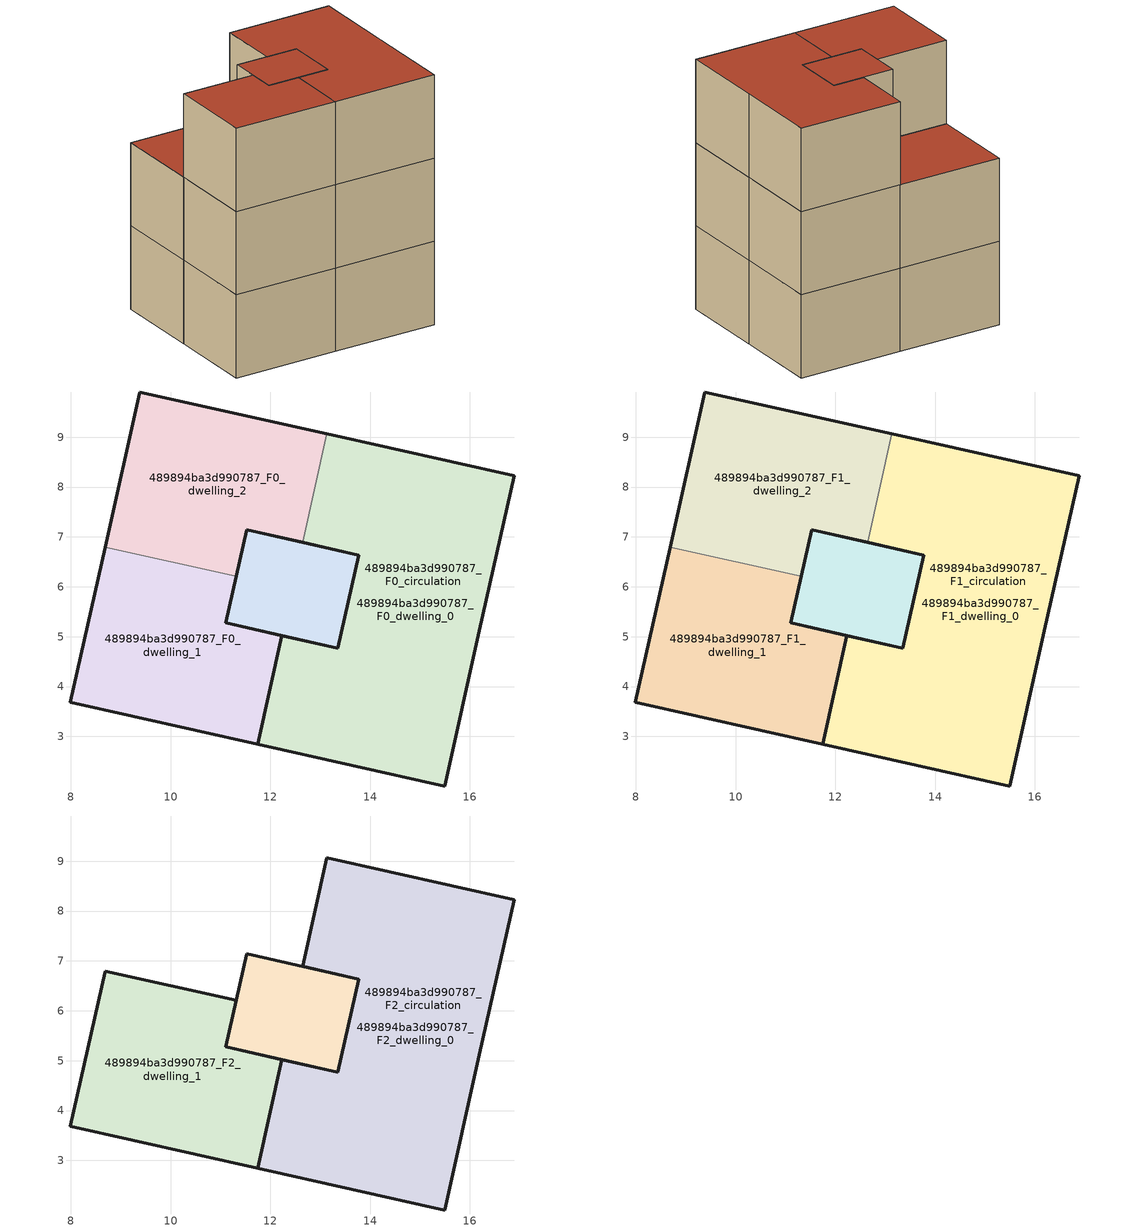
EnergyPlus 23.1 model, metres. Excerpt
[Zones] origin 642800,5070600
489894ba3d990787_F0_dwelling_0
 floor ground (EU_floor_Construction): 16.89,8.23 16.19,5.12 15.5,2.01 11.74,2.85 12.23,5.02 13.36,4.77 13.56,5.7 13.77,6.64 12.65,6.89 13.13,9.07 z0; 13.77,6.64 13.36,4.77 12.23,5.02 11.1,5.28 11.52,7.14 z0
 wall outside (EU_wall_Construction): 12.65,6.89 13.77,6.64 13.56,5.7 13.36,4.77 12.23,5.02 11.74,2.85 15.5,2.01 16.19,5.12 16.89,8.23 13.13,9.07 z0:3
 wall to 489894ba3d990787_F0_dwelling_2 (EU_wall_Construction): 13.13,9.07 12.65,6.89 z0:3
489894ba3d990787_F0_dwelling_1
 floor ground (EU_floor_Construction): 11.31,6.21 11.1,5.28 12.23,5.02 11.74,2.85 7.99,3.69 8.69,6.8 z0; 13.77,6.64 13.36,4.77 12.23,5.02 11.1,5.28 11.52,7.14 z0
 wall outside (EU_wall_Construction): 8.69,6.8 7.99,3.69 11.74,2.85 12.23,5.02 11.1,5.28 11.31,6.21 z0:3
 wall to 489894ba3d990787_F0_dwelling_2 (EU_wall_Construction): 11.31,6.21 8.69,6.8 z0:3
489894ba3d990787_F0_dwelling_2
 floor ground (EU_floor_Construction): 13.13,9.07 12.65,6.89 11.52,7.14 11.4,6.61 11.31,6.21 8.69,6.8 9.38,9.91 z0; 13.77,6.64 13.36,4.77 11.1,5.28 11.4,6.61 11.52,7.14 z0
 wall outside (EU_wall_Construction): 13.13,9.07 9.38,9.91 8.69,6.8 / 11.31,6.21 11.52,7.14 12.65,6.89 z0:3
489894ba3d990787_F0_circulation
 floor ground (EU_floor_Construction): 13.77,6.64 13.56,5.7 13.36,4.77 12.23,5.02 11.1,5.28 11.31,6.21 11.4,6.61 11.52,7.14 12.65,6.89 z0; 16.89,8.23 16.19,5.12 15.5,2.01 11.74,2.85 12.23,5.02 13.36,4.77 13.56,5.7 13.77,6.64 12.65,6.89 13.13,9.07 z0; 11.31,6.21 11.1,5.28 12.23,5.02 11.74,2.85 7.99,3.69 8.69,6.8 z0; 13.13,9.07 12.65,6.89 11.52,7.14 11.4,6.61 11.31,6.21 8.69,6.8 9.38,9.91 z0
 wall outside (EU_wall_Construction): 11.52,7.14 11.1,5.28 13.36,4.77 13.77,6.64 11.52,7.14 z0:3
489894ba3d990787_F1_dwelling_0
 floor outside (EU_floor_Construction): 16.89,8.23 16.19,5.12 15.5,2.01 11.74,2.85 12.23,5.02 13.36,4.77 13.56,5.7 13.77,6.64 12.65,6.89 13.13,9.07 z3
 floor to 489894ba3d990787_F0_dwelling_0 (EU_floor_Construction): 13.77,6.64 13.56,5.7 13.36,4.77 12.23,5.02 11.1,5.28 11.52,7.14 12.65,6.89 z3
 wall outside (EU_wall_Construction): 12.65,6.89 13.77,6.64 13.56,5.7 13.36,4.77 12.23,5.02 11.74,2.85 15.5,2.01 16.19,5.12 16.89,8.23 13.13,9.07 z3:6
 wall to 489894ba3d990787_F1_dwelling_2 (EU_wall_Construction): 13.13,9.07 12.65,6.89 z3:6
489894ba3d990787_F1_dwelling_1
 floor to 489894ba3d990787_F0_dwelling_1 (EU_floor_Construction): 11.31,6.21 11.1,5.28 12.23,5.02 11.74,2.85 7.99,3.69 8.69,6.8 z3; 13.77,6.64 13.36,4.77 12.23,5.02 11.1,5.28 11.52,7.14 z3
 wall outside (EU_wall_Construction): 8.69,6.8 7.99,3.69 11.74,2.85 12.23,5.02 11.1,5.28 11.31,6.21 z3:6
 wall to 489894ba3d990787_F1_dwelling_2 (EU_wall_Construction): 11.31,6.21 8.69,6.8 z3:6
489894ba3d990787_F1_dwelling_2
 floor to 489894ba3d990787_F0_dwelling_2 (EU_floor_Construction): 13.13,9.07 12.65,6.89 11.52,7.14 11.4,6.61 11.31,6.21 8.69,6.8 9.38,9.91 z3; 13.77,6.64 13.36,4.77 11.1,5.28 11.37,6.48 11.52,7.14 z3
 wall outside (EU_wall_Construction): 13.13,9.07 9.38,9.91 8.69,6.8 / 11.31,6.21 11.52,7.14 12.65,6.89 z3:6
 roof outside (EU_roof_Construction): 12.65,6.89 13.13,9.07 9.38,9.91 8.69,6.8 11.31,6.21 11.4,6.61 11.52,7.14 z6; 13.36,4.77 13.77,6.64 11.52,7.14 11.4,6.61 11.1,5.28 z6
489894ba3d990787_F1_circulation
 floor outside (EU_floor_Construction): 11.31,6.21 11.1,5.28 12.23,5.02 11.74,2.85 7.99,3.69 8.69,6.8 z3; 13.13,9.07 12.65,6.89 11.52,7.14 11.4,6.61 11.31,6.21 8.69,6.8 9.38,9.91 z3
 floor to 489894ba3d990787_F0_circulation (EU_floor_Construction): 13.77,6.64 13.56,5.7 13.36,4.77 12.23,5.02 11.1,5.28 11.31,6.21 11.4,6.61 11.52,7.14 12.65,6.89 z3; 16.89,8.23 16.19,5.12 15.5,2.01 11.74,2.85 12.23,5.02 13.36,4.77 13.56,5.7 13.77,6.64 12.65,6.89 13.13,9.07 z3
 wall outside (EU_wall_Construction): 11.52,7.14 11.1,5.28 13.36,4.77 13.77,6.64 11.52,7.14 z3:6
 roof outside (EU_floor_Construction): 12.65,6.89 13.13,9.07 9.38,9.91 8.69,6.8 11.31,6.21 11.4,6.61 11.52,7.14 z6
489894ba3d990787_F2_dwelling_0
 floor outside (EU_floor_Construction): 16.89,8.23 16.19,5.12 15.5,2.01 11.74,2.85 12.23,5.02 13.36,4.77 13.56,5.7 13.77,6.64 12.65,6.89 13.13,9.07 z6
 floor to 489894ba3d990787_F1_dwelling_0 (EU_floor_Construction): 13.77,6.64 13.56,5.7 13.36,4.77 12.23,5.02 11.1,5.28 11.52,7.14 12.65,6.89 z6
 wall outside (EU_wall_Construction): 11.74,2.85 15.5,2.01 16.19,5.12 16.89,8.23 13.13,9.07 12.65,6.89 13.77,6.64 13.56,5.7 13.36,4.77 12.23,5.02 11.74,2.85 z6:9
 roof outside (EU_roof_Construction): 13.36,4.77 13.77,6.64 11.52,7.14 11.1,5.28 12.23,5.02 z9; 15.5,2.01 16.19,5.12 16.89,8.23 13.13,9.07 12.65,6.89 13.77,6.64 13.56,5.7 13.36,4.77 12.23,5.02 11.74,2.85 z9
489894ba3d990787_F2_dwelling_1
 floor to 489894ba3d990787_F1_dwelling_1 (EU_floor_Construction): 11.31,6.21 11.1,5.28 12.23,5.02 11.74,2.85 7.99,3.69 8.69,6.8 z6; 13.77,6.64 13.36,4.77 12.23,5.02 11.1,5.28 11.52,7.14 z6
 wall outside (EU_wall_Construction): 11.1,5.28 11.31,6.21 8.69,6.8 7.99,3.69 11.74,2.85 12.23,5.02 11.1,5.28 z6:9
 roof outside (EU_roof_Construction): 13.36,4.77 13.77,6.64 11.52,7.14 11.1,5.28 12.23,5.02 z9; 11.74,2.85 12.23,5.02 11.1,5.28 11.31,6.21 8.69,6.8 7.99,3.69 z9
489894ba3d990787_F2_circulation
 floor outside (EU_floor_Construction): 11.31,6.21 11.1,5.28 12.23,5.02 11.74,2.85 7.99,3.69 8.69,6.8 z6
 floor to 489894ba3d990787_F1_circulation (EU_floor_Construction): 13.77,6.64 13.56,5.7 13.36,4.77 12.23,5.02 11.1,5.28 11.31,6.21 11.4,6.61 11.52,7.14 12.65,6.89 z6; 16.89,8.23 16.19,5.12 15.5,2.01 11.74,2.85 12.23,5.02 13.36,4.77 13.56,5.7 13.77,6.64 12.65,6.89 13.13,9.07 z6
 wall outside (EU_wall_Construction): 11.52,7.14 11.1,5.28 13.36,4.77 13.77,6.64 11.52,7.14 z6:9
 roof outside (EU_roof_Construction): 13.36,4.77 13.56,5.7 13.77,6.64 12.65,6.89 11.52,7.14 11.31,6.21 11.1,5.28 12.23,5.02 z9; 15.5,2.01 16.19,5.12 16.89,8.23 13.13,9.07 12.65,6.89 13.77,6.64 13.56,5.7 13.36,4.77 12.23,5.02 11.74,2.85 z9; 11.74,2.85 12.23,5.02 11.1,5.28 11.31,6.21 8.69,6.8 7.99,3.69 z9
[Building]
EU S2 Campaign: North Axis=0; Terrain=City; Solar Distribution=FullExterior
[Site:Location]
Lyon-Bron: Latitude=45.75; Longitude=5; Time Zone=1; Elevation=198
[SizingPeriod:WeatherFileDays]
AnnualSizingPeriod: Begin Month=1; Begin Day of Month=1; End Month=12; End Day of Month=31; Day of Week for Start Day=Monday; Use Weather File Daylight Saving Period=No; Use Weather File Rain and Snow Indicators=No
[MATERIAL]
EU_InternalMass_Material: Roughness=MediumRough; Thickness=0.1; Conductivity=1; Density=1800; Specific Heat=900; Thermal Absorptance=0.9; Solar Absorptance=0.7; Visible Absorptance=0.7
[MATERIAL:NOMASS] Roughness=MediumRough; Thermal Absorptance=0.9; Solar Absorptance=0.7; Visible Absorptance=0.7
Name | Thermal Resistance
EU_wall_NoMass | 2.20426
EU_roof_NoMass | 1.82421
EU_floor_NoMass | 2.14752
[CONSTRUCTION]
EU_wall_Construction: EU_wall_NoMass
EU_roof_Construction: EU_roof_NoMass
EU_floor_Construction: EU_floor_NoMass
EU_InternalMass_Construction: EU_InternalMass_Material
[ZONE] Type=1; Multiplier=1; Ceiling Height=autocalculate; Floor Area=autocalculate; Part of Total Floor Area=Yes
Name | Volume
489894ba3d990787_F0_dwelling_0 | 80.1665
489894ba3d990787_F1_dwelling_0; 489894ba3d990787_F2_dwelling_0 | 80.1643
489894ba3d990787_F0_dwelling_1; 489894ba3d990787_F1_dwelling_1; 489894ba3d990787_F2_dwelling_1 | 46.7021
489894ba3d990787_F0_dwelling_2 | 46.7029
489894ba3d990787_F1_dwelling_2 | 46.7036
489894ba3d990787_F0_circulation; 489894ba3d990787_F1_circulation | 147.092
489894ba3d990787_F2_circulation | 113.628
[INTERNALMASS] Construction=EU_InternalMass_Construction
Name | Zone or ZoneList | Surface Area
489894ba3d990787_F0_dwelling_0_EU_InternalMass | 489894ba3d990787_F0_dwelling_0 | 22.3088
489894ba3d990787_F0_dwelling_1_EU_InternalMass | 489894ba3d990787_F0_dwelling_1 | 11.1544
489894ba3d990787_F0_dwelling_2_EU_InternalMass | 489894ba3d990787_F0_dwelling_2 | 11.1544
489894ba3d990787_F1_dwelling_0_EU_InternalMass | 489894ba3d990787_F1_dwelling_0 | 22.3088
489894ba3d990787_F1_dwelling_1_EU_InternalMass | 489894ba3d990787_F1_dwelling_1 | 11.1544
489894ba3d990787_F1_dwelling_2_EU_InternalMass | 489894ba3d990787_F1_dwelling_2 | 11.1544
489894ba3d990787_F2_dwelling_0_EU_InternalMass | 489894ba3d990787_F2_dwelling_0 | 22.3088
489894ba3d990787_F2_dwelling_1_EU_InternalMass | 489894ba3d990787_F2_dwelling_1 | 22.3088
[OTHEREQUIPMENT] Fuel Type=Electricity; Design Level Calculation Method=Watts/Area; Power per Zone Floor Area=1; Fraction Latent=0; Fraction Radiant=0; Fraction Lost=0; Carbon Dioxide Generation Rate=0; EndUse Subcategory=EU_Step8_InternalGains
Name | Zone or ZoneList or Space or SpaceList | Schedule
EU_Step8_InternalGain_489894ba3d990787_F0_dwelling_0_f000 | 489894ba3d990787_F0_dwelling_0 | EU_Step8_GainSchedule_489894ba3d990787_F0_dwelling_0_f000
EU_Step8_InternalGain_489894ba3d990787_F0_dwelling_1_f000 | 489894ba3d990787_F0_dwelling_1 | EU_Step8_GainSchedule_489894ba3d990787_F0_dwelling_1_f000
EU_Step8_InternalGain_489894ba3d990787_F0_dwelling_2_f000 | 489894ba3d990787_F0_dwelling_2 | EU_Step8_GainSchedule_489894ba3d990787_F0_dwelling_2_f000
EU_Step8_InternalGain_489894ba3d990787_F1_dwelling_0_f000 | 489894ba3d990787_F1_dwelling_0 | EU_Step8_GainSchedule_489894ba3d990787_F1_dwelling_0_f000
EU_Step8_InternalGain_489894ba3d990787_F1_dwelling_1_f000 | 489894ba3d990787_F1_dwelling_1 | EU_Step8_GainSchedule_489894ba3d990787_F1_dwelling_1_f000
EU_Step8_InternalGain_489894ba3d990787_F1_dwelling_2_f000 | 489894ba3d990787_F1_dwelling_2 | EU_Step8_GainSchedule_489894ba3d990787_F1_dwelling_2_f000
EU_Step8_InternalGain_489894ba3d990787_F2_dwelling_0_f000 | 489894ba3d990787_F2_dwelling_0 | EU_Step8_GainSchedule_489894ba3d990787_F2_dwelling_0_f000
EU_Step8_InternalGain_489894ba3d990787_F2_dwelling_1_f000 | 489894ba3d990787_F2_dwelling_1 | EU_Step8_GainSchedule_489894ba3d990787_F2_dwelling_1_f000
[ZONEINFILTRATION:DESIGNFLOWRATE] Schedule=EU_AlwaysOn; Design Flow Rate Calculation Method=Flow/Area; Flow Rate per Floor Area=0.0005; Constant Term Coefficient=1; Temperature Term Coefficient=0; Velocity Term Coefficient=0; Velocity Squared Term Coefficient=0
Name | Zone or ZoneList or Space or SpaceList
EU_Circulation_Infiltration_489894ba3d990787_F0_circulation | 489894ba3d990787_F0_circulation
EU_Circulation_Infiltration_489894ba3d990787_F1_circulation | 489894ba3d990787_F1_circulation
EU_Circulation_Infiltration_489894ba3d990787_F2_circulation | 489894ba3d990787_F2_circulation
[ZONEVENTILATION:DESIGNFLOWRATE] Schedule=EU_AlwaysOn; Design Flow Rate Calculation Method=AirChanges/Hour; Air Changes per Hour=0.567084; Ventilation Type=Natural; Fan Pressure Rise=0; Fan Total Efficiency=1; Constant Term Coefficient=1; Temperature Term Coefficient=0; Velocity Term Coefficient=0; Velocity Squared Term Coefficient=0; Minimum Indoor Temperature=-100; Maximum Indoor Temperature=100; Delta Temperature=-100; Minimum Outdoor Temperature=-100; Maximum Outdoor Temperature=100; Maximum Wind Speed=40
Name | Zone or ZoneList or Space or SpaceList
EU_ConstantAir_489894ba3d990787_F0_dwelling_0 | 489894ba3d990787_F0_dwelling_0
EU_ConstantAir_489894ba3d990787_F0_dwelling_1 | 489894ba3d990787_F0_dwelling_1
EU_ConstantAir_489894ba3d990787_F0_dwelling_2 | 489894ba3d990787_F0_dwelling_2
EU_ConstantAir_489894ba3d990787_F1_dwelling_0 | 489894ba3d990787_F1_dwelling_0
EU_ConstantAir_489894ba3d990787_F1_dwelling_1 | 489894ba3d990787_F1_dwelling_1
EU_ConstantAir_489894ba3d990787_F1_dwelling_2 | 489894ba3d990787_F1_dwelling_2
EU_ConstantAir_489894ba3d990787_F2_dwelling_0 | 489894ba3d990787_F2_dwelling_0
EU_ConstantAir_489894ba3d990787_F2_dwelling_1 | 489894ba3d990787_F2_dwelling_1
[HVACTEMPLATE:THERMOSTAT] Constant Heating Setpoint=20; Constant Cooling Setpoint=50
EU_HeatOnly_489894ba3d990787_F0_dwelling_0; EU_HeatOnly_489894ba3d990787_F0_dwelling_1; EU_HeatOnly_489894ba3d990787_F0_dwelling_2; EU_HeatOnly_489894ba3d990787_F1_dwelling_0; EU_HeatOnly_489894ba3d990787_F1_dwelling_1; EU_HeatOnly_489894ba3d990787_F1_dwelling_2; EU_HeatOnly_489894ba3d990787_F2_dwelling_0; EU_HeatOnly_489894ba3d990787_F2_dwelling_1
[HVACTEMPLATE:ZONE:IDEALLOADSAIRSYSTEM] System Availability Schedule=EU_AlwaysOn; Maximum Heating Supply Air Temperature=50; Minimum Cooling Supply Air Temperature=13; Maximum Heating Supply Air Humidity Ratio=0.0156; Minimum Cooling Supply Air Humidity Ratio=0.0077; Heating Limit=NoLimit; Cooling Limit=NoLimit; Heating Availability Schedule=EU_AlwaysOn; Cooling Availability Schedule=EU_CoolingOff; Dehumidification Control Type=ConstantSensibleHeatRatio; Cooling Sensible Heat Ratio=0.7; Dehumidification Setpoint=60; Humidification Control Type=None; Humidification Setpoint=30; Outdoor Air Method=None; Outdoor Air Flow Rate per Person=0.00944; Outdoor Air Flow Rate per Zone Floor Area=0; Outdoor Air Flow Rate per Zone=0; Demand Controlled Ventilation Type=None; Outdoor Air Economizer Type=NoEconomizer; Heat Recovery Type=None; Sensible Heat Recovery Effectiveness=0.7; Latent Heat Recovery Effectiveness=0.65
Name | Template Thermostat
489894ba3d990787_F0_dwelling_0 | EU_HeatOnly_489894ba3d990787_F0_dwelling_0
489894ba3d990787_F0_dwelling_1 | EU_HeatOnly_489894ba3d990787_F0_dwelling_1
489894ba3d990787_F0_dwelling_2 | EU_HeatOnly_489894ba3d990787_F0_dwelling_2
489894ba3d990787_F1_dwelling_0 | EU_HeatOnly_489894ba3d990787_F1_dwelling_0
489894ba3d990787_F1_dwelling_1 | EU_HeatOnly_489894ba3d990787_F1_dwelling_1
489894ba3d990787_F1_dwelling_2 | EU_HeatOnly_489894ba3d990787_F1_dwelling_2
489894ba3d990787_F2_dwelling_0 | EU_HeatOnly_489894ba3d990787_F2_dwelling_0
489894ba3d990787_F2_dwelling_1 | EU_HeatOnly_489894ba3d990787_F2_dwelling_1
[SIZING:ZONE] Zone Cooling Design Supply Air Temperature Input Method=SupplyAirTemperature; Zone Cooling Design Supply Air Temperature=13; Zone Heating Design Supply Air Temperature Input Method=SupplyAirTemperature; Zone Heating Design Supply Air Temperature=50; Zone Cooling Design Supply Air Humidity Ratio=0.008; Zone Heating Design Supply Air Humidity Ratio=0.008; Cooling Design Air Flow Method=DesignDay; Cooling Design Air Flow Rate=0; Cooling Minimum Air Flow per Zone Floor Area=0.000762; Cooling Minimum Air Flow=0; Cooling Minimum Air Flow Fraction=0.2; Heating Design Air Flow Method=DesignDay; Heating Design Air Flow Rate=0; Heating Maximum Air Flow per Zone Floor Area=0.002032; Heating Maximum Air Flow=0.141576; Heating Maximum Air Flow Fraction=0.3; Account for Dedicated Outdoor Air System=No; Dedicated Outdoor Air System Control Strategy=NeutralSupplyAir; Dedicated Outdoor Air Low Setpoint Temperature for Design=autosize; Dedicated Outdoor Air High Setpoint Temperature for Design=autosize; Zone Load Sizing Method=Sensible Load Only No Latent Load; Zone Latent Cooling Design Supply Air Humidity Ratio Input Method=HumidityRatioDifference; Zone Cooling Design Supply Air Humidity Ratio Difference=0.005; Zone Latent Heating Design Supply Air Humidity Ratio Input Method=HumidityRatioDifference; Zone Humidification Design Supply Air Humidity Ratio Difference=0.005
489894ba3d990787_F0_dwelling_0; 489894ba3d990787_F0_dwelling_1; 489894ba3d990787_F0_dwelling_2; 489894ba3d990787_F1_dwelling_0; 489894ba3d990787_F1_dwelling_1; 489894ba3d990787_F1_dwelling_2; 489894ba3d990787_F2_dwelling_0; 489894ba3d990787_F2_dwelling_1
[SCHEDULE:CONSTANT]
Name | Hourly Value
EU_AlwaysOn | 1
EU_CoolingOff | 0
[SCHEDULE:FILE] Column Number=1; Rows to Skip at Top=0; Number of Hours of Data=8760; Column Separator=Comma; Interpolate to Timestep=No; Minutes per Item=60; Adjust Schedule for Daylight Savings=Yes
Name | File
EU_Step8_GainSchedule_489894ba3d990787_F0_dwelling_0_f000 | ../../schedules/489894ba3d990787/489894ba3d990787_F0_dwelling_0_f000_gain.csv
EU_Step8_GainSchedule_489894ba3d990787_F0_dwelling_1_f000 | ../../schedules/489894ba3d990787/489894ba3d990787_F0_dwelling_1_f000_gain.csv
EU_Step8_GainSchedule_489894ba3d990787_F0_dwelling_2_f000 | ../../schedules/489894ba3d990787/489894ba3d990787_F0_dwelling_2_f000_gain.csv
EU_Step8_GainSchedule_489894ba3d990787_F1_dwelling_0_f000 | ../../schedules/489894ba3d990787/489894ba3d990787_F1_dwelling_0_f000_gain.csv
EU_Step8_GainSchedule_489894ba3d990787_F1_dwelling_1_f000 | ../../schedules/489894ba3d990787/489894ba3d990787_F1_dwelling_1_f000_gain.csv
EU_Step8_GainSchedule_489894ba3d990787_F1_dwelling_2_f000 | ../../schedules/489894ba3d990787/489894ba3d990787_F1_dwelling_2_f000_gain.csv
EU_Step8_GainSchedule_489894ba3d990787_F2_dwelling_0_f000 | ../../schedules/489894ba3d990787/489894ba3d990787_F2_dwelling_0_f000_gain.csv
EU_Step8_GainSchedule_489894ba3d990787_F2_dwelling_1_f000 | ../../schedules/489894ba3d990787/489894ba3d990787_F2_dwelling_1_f000_gain.csv
